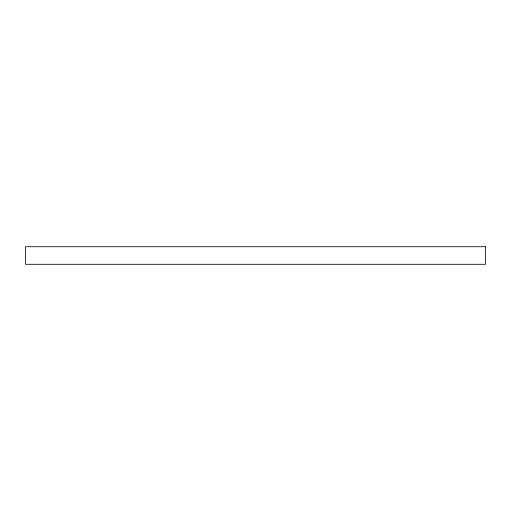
<?xml version="1.0" encoding="UTF-8"?>
<svg xmlns="http://www.w3.org/2000/svg" width="511" height="511" viewBox="0 0 511 511"><rect width="100%" height="100%" fill="white"/><g stroke="black" fill="none" stroke-linecap="round" stroke-linejoin="round"><path stroke-width="0.77" d="M485.45 246.704L25.55 246.704L25.55 264.296L485.45 264.296L485.45 246.704"/></g></svg>
